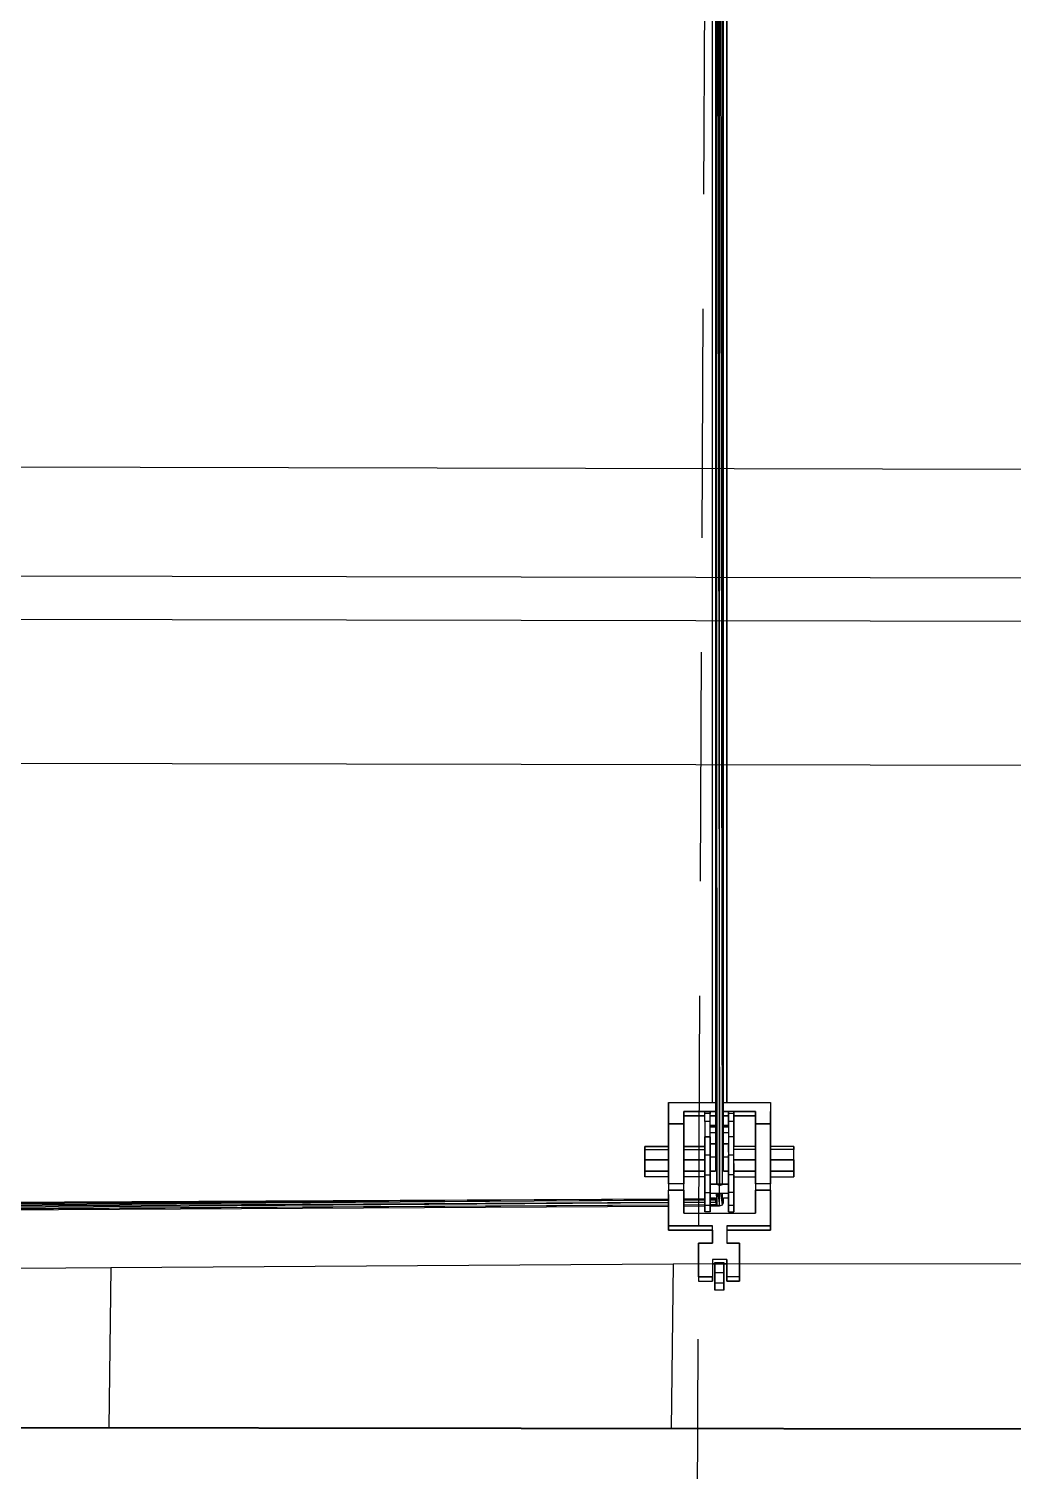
# Model space of a CAD drawing. Header units: millimetres. Extents: x -4997 to -4876, y -8737 to -8661.
# Drawn here: x -4914.049 to -4911.319, y -8708.878 to -8704.879 of the extents above; entities that cross this region are included whole.
import ezdxf

# ---------------------------------------------------------------- set-up
doc = ezdxf.new("R2010")
doc.units = ezdxf.units.MM
doc.header["$LTSCALE"] = 0.1
doc.linetypes.add('HIDDEN', pattern=[9.525, 6.35, -3.175])
for name, color, linetype in [('cobertura nova', 4, 'Continuous'), ('imagem', 7, 'Continuous'), ('layout cobertura', 251, 'Continuous'), ('visto', 9, 'Continuous')]:
    doc.layers.add(name, color=color, linetype=linetype)
doc.layers.add('coberturas', color=7, linetype='Continuous', lineweight=40)
picture_1 = doc.add_image_def('image1.jpg', size_in_pixel=(1920, 1080))

msp = doc.modelspace()

# ---------------------------------------------------------------- linework, layer by layer
at = {"layer": 'cobertura nova'}
for p, q in [((-4912.1441, -8703.0483), (-4912.1442, -8708.0464)), ((-4912.1439, -8703.0483), (-4912.1409, -8708.082)), ((-4912.1409, -8708.082), (-4912.1409, -8703.0483)), ((-4912.1402, -8703.0483), (-4912.1329, -8708.0862)), ((-4912.1329, -8708.0862), (-4912.1329, -8703.0483)), ((-4912.125, -8708.082), (-4912.1323, -8703.0483)), ((-4912.125, -8708.082), (-4912.125, -8703.0483)), ((-4912.1217, -8708.0464), (-4912.1247, -8703.0483)), ((-4912.1217, -8708.0464), (-4912.1217, -8703.0483)), ((-4912.1526, -8707.8562), (-4912.1526, -8703.772)), ((-4912.113, -8703.772), (-4912.1131, -8707.8562)), ((-4912.113, -8703.772), (-4912.113, -8707.8562)), ((-4912.113, -8707.8562), (-4912.113, -8703.772)), ((-4912.2743, -8707.8809), (-4912.2743, -8707.8562)), ((-4912.2743, -8707.8562), (-4912.2324, -8707.8562)), ((-4912.2743, -8707.8927), (-4912.2743, -8707.8569)), ((-4912.2743, -8707.8569), (-4912.2743, -8707.8809)), ((-4912.2324, -8707.8562), (-4912.1526, -8707.8562)), ((-4912.1526, -8707.8562), (-4912.1442, -8707.8562)), ((-4912.1217, -8707.8562), (-4912.1131, -8707.8562)), ((-4912.1131, -8707.8562), (-4912.0333, -8707.8562)), ((-4912.0333, -8707.8562), (-4911.9914, -8707.8562)), ((-4911.9914, -8707.8562), (-4911.9914, -8707.8809)), ((-4912.2743, -8707.9151), (-4912.2743, -8707.8809)), ((-4912.2743, -8707.8809), (-4912.2743, -8707.9331)), ((-4912.2743, -8707.9448), (-4912.2743, -8707.8927)), ((-4912.2324, -8707.8809), (-4912.2324, -8707.9151)), ((-4912.1735, -8707.8809), (-4912.2324, -8707.8809)), ((-4912.2324, -8707.9151), (-4912.2324, -8707.8809)), ((-4912.2324, -8707.8809), (-4912.1735, -8707.8809)), ((-4912.2324, -8707.8927), (-4912.1735, -8707.8927)), ((-4912.1735, -8707.8927), (-4912.2324, -8707.8927)), ((-4912.1735, -8707.886), (-4912.1735, -8707.8808)), ((-4912.1735, -8707.8808), (-4912.159, -8707.8808)), ((-4912.159, -8707.8808), (-4912.1735, -8707.8808)), ((-4912.159, -8707.886), (-4912.1735, -8707.886)), ((-4912.1735, -8707.909), (-4912.1735, -8707.886)), ((-4912.159, -8707.8808), (-4912.159, -8707.886)), ((-4912.159, -8707.886), (-4912.159, -8707.8808)), ((-4912.1526, -8707.8809), (-4912.159, -8707.8809)), ((-4912.159, -8707.8809), (-4912.1526, -8707.8809)), ((-4912.159, -8707.909), (-4912.159, -8707.886)), ((-4912.159, -8707.8927), (-4912.1526, -8707.8927)), ((-4912.1526, -8707.8927), (-4912.159, -8707.8927)), ((-4912.1442, -8707.8809), (-4912.1526, -8707.8809)), ((-4912.1526, -8707.8809), (-4912.1442, -8707.8809)), ((-4912.1526, -8707.8927), (-4912.1442, -8707.8927)), ((-4912.1442, -8707.8927), (-4912.1526, -8707.8927)), ((-4912.1131, -8707.8809), (-4912.1217, -8707.8809)), ((-4912.1217, -8707.8809), (-4912.1131, -8707.8809)), ((-4912.1217, -8707.8927), (-4912.1131, -8707.8927)), ((-4912.1131, -8707.8927), (-4912.1217, -8707.8927)), ((-4912.1079, -8707.8809), (-4912.1131, -8707.8809)), ((-4912.1131, -8707.8809), (-4912.1079, -8707.8809)), ((-4912.1131, -8707.8927), (-4912.1079, -8707.8927)), ((-4912.1079, -8707.8927), (-4912.1131, -8707.8927)), ((-4912.1079, -8707.8994), (-4912.1079, -8707.8808)), ((-4912.1079, -8707.8808), (-4912.1079, -8707.886)), ((-4912.0935, -8707.8808), (-4912.1079, -8707.8808)), ((-4912.1079, -8707.886), (-4912.1079, -8707.8808)), ((-4912.1079, -8707.886), (-4912.1079, -8707.909)), ((-4912.0935, -8707.886), (-4912.1079, -8707.886)), ((-4912.1079, -8707.909), (-4912.1079, -8707.886)), ((-4912.1079, -8707.9195), (-4912.1079, -8707.8994)), ((-4912.0935, -8707.8808), (-4912.0935, -8707.886)), ((-4912.0935, -8707.886), (-4912.0935, -8707.8808)), ((-4912.0935, -8707.8808), (-4912.0935, -8707.8994)), ((-4912.0333, -8707.8809), (-4912.0935, -8707.8809)), ((-4912.0935, -8707.8809), (-4912.0333, -8707.8809)), ((-4912.0935, -8707.886), (-4912.0935, -8707.909)), ((-4912.0935, -8707.909), (-4912.0935, -8707.886)), ((-4912.0935, -8707.8927), (-4912.0333, -8707.8927)), ((-4912.0333, -8707.8927), (-4912.0935, -8707.8927)), ((-4912.0935, -8707.8994), (-4912.0935, -8707.9342)), ((-4912.0333, -8707.9151), (-4912.0333, -8707.8809)), ((-4912.0333, -8707.8927), (-4912.0333, -8707.8809)), ((-4912.0333, -8707.8809), (-4912.0333, -8707.9331)), ((-4912.0333, -8707.8809), (-4912.0333, -8707.8927)), ((-4912.0333, -8707.9448), (-4912.0333, -8707.8927)), ((-4911.9914, -8707.8809), (-4911.9914, -8707.9151)), ((-4911.9914, -8707.9151), (-4911.9914, -8707.8809)), ((-4912.2324, -8707.9151), (-4912.2743, -8707.9151)), ((-4912.2743, -8707.9151), (-4912.2743, -8707.9151)), ((-4912.2743, -8707.9331), (-4912.2743, -8707.9151)), ((-4912.2743, -8707.9151), (-4912.2743, -8707.9595)), ((-4912.2743, -8707.9595), (-4912.2743, -8707.9151)), ((-4912.2743, -8707.9151), (-4912.2324, -8707.9151)), ((-4912.2324, -8707.9151), (-4912.2324, -8707.9151)), ((-4912.2324, -8707.9151), (-4912.2324, -8707.9595)), ((-4912.2324, -8707.9595), (-4912.2324, -8707.9151)), ((-4912.159, -8707.909), (-4912.1735, -8707.909)), ((-4912.1735, -8707.909), (-4912.1735, -8707.951)), ((-4912.1735, -8707.9342), (-4912.1735, -8707.9777)), ((-4912.159, -8707.951), (-4912.159, -8707.909)), ((-4912.1442, -8707.9195), (-4912.159, -8707.9195)), ((-4912.1442, -8707.9233), (-4912.159, -8707.9233)), ((-4912.159, -8707.9233), (-4912.1442, -8707.9233)), ((-4912.1442, -8707.9399), (-4912.159, -8707.9399)), ((-4912.1079, -8707.9195), (-4912.1217, -8707.9195)), ((-4912.1079, -8707.9233), (-4912.1217, -8707.9233)), ((-4912.1217, -8707.9233), (-4912.1079, -8707.9233)), ((-4912.1079, -8707.9399), (-4912.1217, -8707.9399)), ((-4912.1079, -8707.909), (-4912.1079, -8707.951)), ((-4912.0935, -8707.909), (-4912.1079, -8707.909)), ((-4912.1079, -8707.9195), (-4912.1079, -8707.9233)), ((-4912.1079, -8707.9233), (-4912.1079, -8707.9399)), ((-4912.1079, -8707.9399), (-4912.1079, -8707.9702)), ((-4912.0935, -8707.909), (-4912.0935, -8707.951)), ((-4912.0935, -8707.951), (-4912.0935, -8707.909)), ((-4912.0935, -8707.9342), (-4912.0935, -8707.9777)), ((-4912.0333, -8707.9331), (-4912.0333, -8707.9151)), ((-4912.0333, -8707.9151), (-4912.0333, -8707.9595)), ((-4912.0333, -8707.9595), (-4912.0333, -8707.9151)), ((-4912.0333, -8707.9151), (-4911.9914, -8707.9151)), ((-4911.9914, -8707.9151), (-4912.0333, -8707.9151)), ((-4912.0333, -8707.9151), (-4912.0333, -8707.9151)), ((-4911.9914, -8707.9151), (-4911.9914, -8707.9595)), ((-4911.9914, -8707.9595), (-4911.9914, -8707.9151)), ((-4912.3405, -8707.9863), (-4912.3405, -8707.9777)), ((-4912.3405, -8707.9777), (-4912.3405, -8707.9777)), ((-4912.3405, -8707.9777), (-4912.2743, -8707.9777)), ((-4912.2743, -8707.9777), (-4912.3405, -8707.9777)), ((-4912.3405, -8707.9777), (-4912.3405, -8707.9863)), ((-4912.2743, -8707.9448), (-4912.2743, -8707.9595)), ((-4912.2743, -8707.9616), (-4912.2743, -8707.9448)), ((-4912.2743, -8707.9595), (-4912.2743, -8708.0814)), ((-4912.2743, -8708.0814), (-4912.2743, -8707.9595)), ((-4912.2743, -8707.9777), (-4912.2743, -8707.9616)), ((-4912.2743, -8707.9616), (-4912.2743, -8707.9777)), ((-4912.2324, -8707.9595), (-4912.2324, -8708.0814)), ((-4912.2324, -8708.0814), (-4912.2324, -8707.9595)), ((-4912.2324, -8707.9622), (-4912.2324, -8707.9616)), ((-4912.2324, -8707.9777), (-4912.1735, -8707.9777)), ((-4912.1735, -8707.9777), (-4912.2324, -8707.9777)), ((-4912.1735, -8707.951), (-4912.1735, -8708.0023)), ((-4912.159, -8707.951), (-4912.1735, -8707.951)), ((-4912.1735, -8708.0023), (-4912.1735, -8707.951)), ((-4912.1735, -8707.951), (-4912.159, -8707.951)), ((-4912.159, -8708.0023), (-4912.159, -8707.951)), ((-4912.159, -8707.951), (-4912.159, -8708.0023)), ((-4912.1442, -8707.9702), (-4912.159, -8707.9702)), ((-4912.159, -8707.9702), (-4912.1442, -8707.9702)), ((-4912.1079, -8707.9702), (-4912.1217, -8707.9702)), ((-4912.1217, -8707.9702), (-4912.1079, -8707.9702)), ((-4912.1079, -8707.951), (-4912.1079, -8708.0023)), ((-4912.0935, -8707.951), (-4912.1079, -8707.951)), ((-4912.1079, -8707.958), (-4912.1079, -8707.958)), ((-4912.1079, -8707.9702), (-4912.1079, -8708.0023)), ((-4912.1079, -8707.9937), (-4912.1079, -8707.9741)), ((-4912.0935, -8707.9777), (-4912.0935, -8707.951)), ((-4912.0935, -8708.0023), (-4912.0935, -8707.951)), ((-4912.0333, -8707.9777), (-4912.0935, -8707.9777)), ((-4912.0935, -8707.9863), (-4912.0935, -8707.9777)), ((-4912.0333, -8707.9616), (-4912.0333, -8707.9448)), ((-4912.0333, -8707.9448), (-4912.0333, -8707.9595)), ((-4912.0333, -8707.9595), (-4912.0333, -8708.0814)), ((-4912.0333, -8708.0814), (-4912.0333, -8707.9595)), ((-4912.0333, -8707.9777), (-4912.0333, -8707.9616)), ((-4911.9914, -8707.9595), (-4911.9914, -8708.0814)), ((-4911.9914, -8708.0814), (-4911.9914, -8707.9595)), ((-4911.9914, -8707.9777), (-4911.9914, -8707.9616)), ((-4911.9268, -8707.9777), (-4911.9914, -8707.9777)), ((-4911.9268, -8707.9939), (-4911.9268, -8707.9777)), ((-4911.9268, -8707.9777), (-4911.9268, -8707.9863)), ((-4911.9268, -8707.9863), (-4911.9268, -8707.9777)), ((-4912.3405, -8707.9863), (-4912.2743, -8707.9863)), ((-4912.3405, -8708.0146), (-4912.3405, -8707.9863)), ((-4912.3405, -8707.9863), (-4912.3405, -8708.0146)), ((-4912.3405, -8708.0462), (-4912.3405, -8708.0146)), ((-4912.3405, -8708.0146), (-4912.3405, -8708.0146)), ((-4912.3405, -8708.0146), (-4912.2743, -8708.0146)), ((-4912.2743, -8708.0146), (-4912.3405, -8708.0146)), ((-4912.3405, -8708.0146), (-4912.3405, -8708.0462)), ((-4912.2324, -8707.9863), (-4912.1735, -8707.9863)), ((-4912.2324, -8708.0146), (-4912.1735, -8708.0146)), ((-4912.1735, -8708.0146), (-4912.2324, -8708.0146)), ((-4912.1735, -8708.0023), (-4912.1735, -8708.0565)), ((-4912.1735, -8708.0565), (-4912.1735, -8708.0023)), ((-4912.159, -8708.0023), (-4912.1735, -8708.0023)), ((-4912.159, -8708.0565), (-4912.159, -8708.0023)), ((-4912.159, -8708.0023), (-4912.159, -8708.0565)), ((-4912.159, -8708.0072), (-4912.159, -8708.0464)), ((-4912.1442, -8708.0072), (-4912.159, -8708.0072)), ((-4912.1079, -8708.0072), (-4912.1217, -8708.0072)), ((-4912.1079, -8708.0023), (-4912.1079, -8708.0565)), ((-4912.0935, -8708.0023), (-4912.1079, -8708.0023)), ((-4912.1079, -8708.0565), (-4912.1079, -8708.0023)), ((-4912.1079, -8708.0072), (-4912.1079, -8708.0464)), ((-4912.0935, -8707.9835), (-4912.0935, -8707.9835)), ((-4912.0333, -8707.9863), (-4912.0935, -8707.9863)), ((-4912.0935, -8708.0146), (-4912.0935, -8707.9863)), ((-4912.0935, -8708.0378), (-4912.0935, -8707.9863)), ((-4912.0935, -8708.0565), (-4912.0935, -8708.0023)), ((-4912.0333, -8708.0146), (-4912.0935, -8708.0146)), ((-4912.0935, -8708.0462), (-4912.0935, -8708.0146)), ((-4912.0935, -8708.0146), (-4912.0333, -8708.0146)), ((-4911.9268, -8707.9863), (-4911.9914, -8707.9863)), ((-4911.9268, -8708.0146), (-4911.9914, -8708.0146)), ((-4911.9914, -8708.0146), (-4911.9268, -8708.0146)), ((-4911.9268, -8708.0146), (-4911.9268, -8707.9863)), ((-4911.9268, -8708.0462), (-4911.9268, -8708.0146)), ((-4911.9268, -8708.0146), (-4911.9268, -8708.0462)), ((-4912.2743, -8708.0462), (-4912.3405, -8708.0462)), ((-4912.3405, -8708.0462), (-4912.3405, -8708.0462)), ((-4912.3405, -8708.0624), (-4912.3405, -8708.0462)), ((-4912.3405, -8708.0462), (-4912.2743, -8708.0462)), ((-4912.3405, -8708.0462), (-4912.3405, -8708.0624)), ((-4912.1735, -8708.0462), (-4912.2324, -8708.0462)), ((-4912.2324, -8708.0462), (-4912.1735, -8708.0462)), ((-4912.1735, -8708.1059), (-4912.1735, -8708.0565)), ((-4912.1735, -8708.0565), (-4912.159, -8708.0565)), ((-4912.1735, -8708.0565), (-4912.1735, -8708.1059)), ((-4912.159, -8708.0464), (-4912.159, -8708.082)), ((-4912.159, -8708.0464), (-4912.159, -8708.0464)), ((-4912.159, -8708.0464), (-4912.1442, -8708.0464)), ((-4912.1442, -8708.0464), (-4912.159, -8708.0464)), ((-4912.159, -8708.1059), (-4912.159, -8708.0565)), ((-4912.159, -8708.0565), (-4912.159, -8708.1059)), ((-4912.1217, -8708.0464), (-4912.1079, -8708.0464)), ((-4912.1079, -8708.0464), (-4912.1217, -8708.0464)), ((-4912.1079, -8708.0565), (-4912.1079, -8708.1059)), ((-4912.0935, -8708.0565), (-4912.1079, -8708.0565)), ((-4912.1079, -8708.1059), (-4912.1079, -8708.0565)), ((-4912.0935, -8708.0254), (-4912.0935, -8708.0538)), ((-4912.0935, -8708.0624), (-4912.0935, -8708.0462)), ((-4912.0935, -8708.0462), (-4912.0333, -8708.0462)), ((-4912.0333, -8708.0462), (-4912.0935, -8708.0462)), ((-4912.0935, -8708.0538), (-4912.0935, -8708.0538)), ((-4912.0935, -8708.1059), (-4912.0935, -8708.0565)), ((-4912.0935, -8708.0565), (-4912.0935, -8708.1059)), ((-4911.9914, -8708.0462), (-4911.9268, -8708.0462)), ((-4911.9268, -8708.0462), (-4911.9914, -8708.0462)), ((-4911.9268, -8708.0624), (-4911.9268, -8708.0462)), ((-4911.9268, -8708.0462), (-4911.9268, -8708.0462)), ((-4911.9268, -8708.0462), (-4911.9268, -8708.0624)), ((-4911.9268, -8708.0538), (-4911.9268, -8708.0624)), ((-4912.2743, -8708.0624), (-4912.3405, -8708.0624)), ((-4912.2743, -8708.0814), (-4912.2743, -8708.0624)), ((-4912.2743, -8708.0624), (-4912.2743, -8708.0814)), ((-4912.2743, -8708.0814), (-4912.2743, -8708.0814)), ((-4912.2743, -8708.0814), (-4912.2743, -8708.0993)), ((-4912.2324, -8708.0814), (-4912.2743, -8708.0814)), ((-4912.2743, -8708.1628), (-4912.2743, -8708.0993)), ((-4912.2743, -8708.0993), (-4912.2324, -8708.0993)), ((-4912.2324, -8708.0994), (-4912.2743, -8708.0994)), ((-4912.1735, -8708.0624), (-4912.2324, -8708.0624)), ((-4912.2324, -8708.0993), (-4912.2324, -8708.0814)), ((-4912.2324, -8708.0993), (-4912.2324, -8708.1628)), ((-4912.2324, -8708.1629), (-4912.2324, -8708.0994)), ((-4912.159, -8708.082), (-4912.159, -8708.1071)), ((-4912.159, -8708.082), (-4912.159, -8708.082)), ((-4912.159, -8708.082), (-4912.1329, -8708.082)), ((-4912.1329, -8708.082), (-4912.159, -8708.082)), ((-4912.1442, -8708.082), (-4912.1442, -8708.082)), ((-4912.1439, -8708.082), (-4912.1439, -8708.082)), ((-4912.1417, -8708.082), (-4912.1417, -8708.082)), ((-4912.1329, -8708.0862), (-4912.1409, -8708.0836)), ((-4912.1329, -8708.082), (-4912.1079, -8708.082)), ((-4912.1079, -8708.082), (-4912.1329, -8708.082)), ((-4912.1329, -8708.0862), (-4912.125, -8708.0836)), ((-4912.1329, -8708.1426), (-4912.1329, -8708.0862)), ((-4912.1242, -8708.082), (-4912.1242, -8708.082)), ((-4912.1217, -8708.082), (-4912.1217, -8708.082)), ((-4912.1079, -8708.082), (-4912.1079, -8708.082)), ((-4912.0935, -8708.0624), (-4912.0333, -8708.0624)), ((-4912.0935, -8708.0624), (-4912.0935, -8708.089)), ((-4912.0935, -8708.089), (-4912.0935, -8708.131)), ((-4912.0333, -8708.0814), (-4912.0333, -8708.0624)), ((-4912.0333, -8708.0814), (-4912.0333, -8708.0993)), ((-4911.9914, -8708.0814), (-4912.0333, -8708.0814)), ((-4912.0333, -8708.1628), (-4912.0333, -8708.0993)), ((-4912.0333, -8708.0993), (-4911.9914, -8708.0993)), ((-4912.0333, -8708.0994), (-4912.0333, -8708.1629)), ((-4911.9914, -8708.0994), (-4912.0333, -8708.0994)), ((-4911.9914, -8708.0624), (-4911.9268, -8708.0624)), ((-4911.9914, -8708.128), (-4911.9914, -8708.0624)), ((-4911.9914, -8708.0993), (-4911.9914, -8708.0814)), ((-4911.9914, -8708.0993), (-4911.9914, -8708.1628)), ((-4911.9914, -8708.1629), (-4911.9914, -8708.0994)), ((-4912.2743, -8708.127), (-4915.9375, -8708.153)), ((-4912.2743, -8708.1336), (-4915.9375, -8708.153)), ((-4912.2743, -8708.124), (-4915.9342, -8708.1459)), ((-4915.9342, -8708.1459), (-4912.2743, -8708.1267)), ((-4912.2743, -8708.1338), (-4915.9342, -8708.1601)), ((-4912.2743, -8708.1405), (-4915.9342, -8708.1601)), ((-4912.2743, -8708.1239), (-4915.9263, -8708.143)), ((-4912.2743, -8708.1406), (-4915.9263, -8708.163)), ((-4912.2743, -8708.1111), (-4912.2743, -8708.1745)), ((-4912.2324, -8708.1628), (-4912.2324, -8708.1111)), ((-4912.2324, -8708.1112), (-4912.2324, -8708.1628)), ((-4912.1735, -8708.1234), (-4912.2324, -8708.1238)), ((-4912.1735, -8708.1234), (-4912.2324, -8708.1237)), ((-4912.2324, -8708.1265), (-4912.1735, -8708.1262)), ((-4912.1735, -8708.1263), (-4912.2324, -8708.1267)), ((-4912.1735, -8708.1331), (-4912.2324, -8708.1335)), ((-4912.1735, -8708.1331), (-4912.2324, -8708.1334)), ((-4912.1735, -8708.1399), (-4912.2324, -8708.1403)), ((-4912.1735, -8708.14), (-4912.2324, -8708.1403)), ((-4912.1735, -8708.1406), (-4912.1735, -8708.1059)), ((-4912.1735, -8708.1059), (-4912.159, -8708.1059)), ((-4912.1735, -8708.1059), (-4912.1735, -8708.1406)), ((-4912.1735, -8708.1593), (-4912.1735, -8708.1406)), ((-4912.1735, -8708.1406), (-4912.159, -8708.1406)), ((-4912.1735, -8708.1406), (-4912.1735, -8708.1593)), ((-4912.159, -8708.1406), (-4912.159, -8708.1059)), ((-4912.159, -8708.1059), (-4912.159, -8708.1406)), ((-4912.159, -8708.1205), (-4912.159, -8708.1071)), ((-4912.159, -8708.1071), (-4912.1079, -8708.1071)), ((-4912.159, -8708.1071), (-4912.159, -8708.1205)), ((-4912.159, -8708.1205), (-4912.1442, -8708.1205)), ((-4912.159, -8708.1205), (-4912.159, -8708.1233)), ((-4912.1442, -8708.1233), (-4912.159, -8708.1234)), ((-4912.1442, -8708.1233), (-4912.159, -8708.1233)), ((-4912.1442, -8708.1261), (-4912.159, -8708.1262)), ((-4912.159, -8708.1261), (-4912.1442, -8708.1261)), ((-4912.1442, -8708.1329), (-4912.159, -8708.133)), ((-4912.1442, -8708.1329), (-4912.159, -8708.133)), ((-4912.1409, -8708.1398), (-4912.159, -8708.1399)), ((-4912.1409, -8708.1398), (-4912.159, -8708.1399)), ((-4912.159, -8708.1406), (-4912.159, -8708.1593)), ((-4912.159, -8708.1593), (-4912.159, -8708.1406)), ((-4912.1442, -8708.1205), (-4912.1442, -8708.1329)), ((-4912.1442, -8708.1329), (-4912.1409, -8708.1398)), ((-4912.1426, -8708.1071), (-4912.1409, -8708.1398)), ((-4912.1409, -8708.1071), (-4912.1409, -8708.1398)), ((-4912.1409, -8708.1398), (-4912.1329, -8708.1426)), ((-4912.1377, -8708.1071), (-4912.1329, -8708.1426)), ((-4912.1329, -8708.1426), (-4912.125, -8708.1398)), ((-4912.125, -8708.1398), (-4912.1298, -8708.1071)), ((-4912.125, -8708.1398), (-4912.125, -8708.1071)), ((-4912.125, -8708.1398), (-4912.1217, -8708.1329)), ((-4912.1217, -8708.1205), (-4912.1079, -8708.1205)), ((-4912.1217, -8708.1329), (-4912.1217, -8708.1205)), ((-4912.1079, -8708.1059), (-4912.1079, -8708.1406)), ((-4912.0935, -8708.1059), (-4912.1079, -8708.1059)), ((-4912.1079, -8708.1406), (-4912.1079, -8708.1059)), ((-4912.1079, -8708.1071), (-4912.1079, -8708.1205)), ((-4912.1079, -8708.1205), (-4912.1079, -8708.1168)), ((-4912.1079, -8708.131), (-4912.1079, -8708.1205)), ((-4912.1079, -8708.1541), (-4912.1079, -8708.131)), ((-4912.1079, -8708.1406), (-4912.1079, -8708.1593)), ((-4912.1079, -8708.1593), (-4912.1079, -8708.1406)), ((-4912.1079, -8708.1406), (-4912.0935, -8708.1406)), ((-4912.0935, -8708.1406), (-4912.0935, -8708.1059)), ((-4912.0935, -8708.1059), (-4912.0935, -8708.1406)), ((-4912.0935, -8708.131), (-4912.0935, -8708.1541)), ((-4912.0935, -8708.1593), (-4912.0935, -8708.1406)), ((-4912.0935, -8708.1406), (-4912.0935, -8708.1593)), ((-4912.0333, -8708.1111), (-4912.0333, -8708.1628)), ((-4912.0333, -8708.1628), (-4912.0333, -8708.1112)), ((-4911.9914, -8708.1746), (-4911.9914, -8708.1111)), ((-4911.9914, -8708.1112), (-4911.9914, -8708.1747)), ((-4915.9263, -8708.163), (-4912.2743, -8708.1434)), ((-4912.2743, -8708.1983), (-4912.2743, -8708.1628)), ((-4912.2743, -8708.1629), (-4912.2743, -8708.1984)), ((-4912.2743, -8708.1746), (-4912.2743, -8708.2101)), ((-4912.2324, -8708.1431), (-4912.1735, -8708.1428)), ((-4912.2324, -8708.1628), (-4912.1526, -8708.1628)), ((-4912.1735, -8708.1541), (-4912.1735, -8708.1593)), ((-4912.159, -8708.1593), (-4912.1735, -8708.1593)), ((-4912.159, -8708.1428), (-4912.1329, -8708.1426)), ((-4912.159, -8708.1428), (-4912.159, -8708.1541)), ((-4912.159, -8708.1593), (-4912.159, -8708.1541)), ((-4912.159, -8708.1541), (-4912.159, -8708.1593)), ((-4912.1526, -8708.1628), (-4912.1131, -8708.1628)), ((-4912.1131, -8708.1628), (-4912.0333, -8708.1628)), ((-4912.1079, -8708.1593), (-4912.1079, -8708.1541)), ((-4912.1079, -8708.1593), (-4912.0935, -8708.1593)), ((-4912.0935, -8708.1541), (-4912.0935, -8708.1593)), ((-4912.0935, -8708.1593), (-4912.0935, -8708.1541)), ((-4911.9914, -8708.1628), (-4911.9914, -8708.1983)), ((-4911.9914, -8708.1984), (-4911.9914, -8708.1629)), ((-4912.2743, -8708.1984), (-4912.2743, -8708.1983)), ((-4912.2324, -8708.1983), (-4912.2743, -8708.1983)), ((-4912.2743, -8708.1984), (-4912.2743, -8708.2102)), ((-4912.2743, -8708.2102), (-4912.2743, -8708.1984)), ((-4912.2743, -8708.1984), (-4912.2324, -8708.1984)), ((-4912.2743, -8708.2101), (-4912.2324, -8708.2101)), ((-4912.2324, -8708.2102), (-4912.2743, -8708.2102)), ((-4912.1526, -8708.1983), (-4912.2324, -8708.1983)), ((-4912.2324, -8708.1984), (-4912.1526, -8708.1984)), ((-4912.2324, -8708.2101), (-4912.1526, -8708.2101)), ((-4912.1526, -8708.2102), (-4912.2324, -8708.2102)), ((-4912.1526, -8708.246), (-4912.1526, -8708.1983)), ((-4912.1526, -8708.2101), (-4912.1526, -8708.246)), ((-4912.1526, -8708.246), (-4912.1526, -8708.2102)), ((-4912.0333, -8708.1983), (-4912.1131, -8708.1983)), ((-4912.1131, -8708.1983), (-4912.1131, -8708.246)), ((-4912.1131, -8708.1984), (-4912.0333, -8708.1984)), ((-4912.1131, -8708.2101), (-4912.0333, -8708.2101)), ((-4912.0333, -8708.2102), (-4912.1131, -8708.2102)), ((-4911.9914, -8708.1983), (-4912.0333, -8708.1983)), ((-4912.0333, -8708.1984), (-4911.9914, -8708.1984)), ((-4912.0333, -8708.2101), (-4911.9914, -8708.2101)), ((-4911.9914, -8708.2102), (-4912.0333, -8708.2102)), ((-4911.9914, -8708.1983), (-4911.9914, -8708.1984)), ((-4911.9914, -8708.1984), (-4911.9914, -8708.1983)), ((-4911.9914, -8708.2101), (-4911.9914, -8708.1984)), ((-4911.9914, -8708.1984), (-4911.9914, -8708.2101)), ((-4911.9914, -8708.2101), (-4911.9914, -8708.2102)), ((-4912.1919, -8708.2915), (-4912.1919, -8708.246)), ((-4912.1919, -8708.246), (-4912.1526, -8708.246)), ((-4912.1919, -8708.2577), (-4912.1919, -8708.246)), ((-4912.1919, -8708.246), (-4912.1919, -8708.2915)), ((-4912.1526, -8708.246), (-4912.1919, -8708.246)), ((-4912.1919, -8708.246), (-4912.1919, -8708.246)), ((-4912.1919, -8708.2915), (-4912.1919, -8708.2577)), ((-4912.1526, -8708.246), (-4912.1526, -8708.246)), ((-4912.1131, -8708.246), (-4912.1131, -8708.246)), ((-4912.0778, -8708.246), (-4912.1131, -8708.246)), ((-4912.1131, -8708.246), (-4912.0778, -8708.246)), ((-4912.0778, -8708.246), (-4912.0778, -8708.246)), ((-4912.0778, -8708.246), (-4912.0778, -8708.2915)), ((-4912.0778, -8708.2915), (-4912.0778, -8708.246)), ((-4912.0778, -8708.3032), (-4912.0778, -8708.2577)), ((-4912.1919, -8708.3397), (-4912.1919, -8708.2915)), ((-4912.1919, -8708.2915), (-4912.1919, -8708.3397)), ((-4912.1131, -8708.2915), (-4912.1526, -8708.2915)), ((-4912.1526, -8708.2915), (-4912.1526, -8708.3397)), ((-4912.1459, -8708.2999), (-4912.1216, -8708.2999)), ((-4912.1459, -8708.3033), (-4912.1459, -8708.2999)), ((-4912.1459, -8708.2999), (-4912.1459, -8708.3033)), ((-4912.1216, -8708.2999), (-4912.1216, -8708.3033)), ((-4912.1216, -8708.3033), (-4912.1216, -8708.2999)), ((-4912.1216, -8708.2999), (-4912.1216, -8708.3189)), ((-4912.1131, -8708.3397), (-4912.1131, -8708.2915)), ((-4912.1131, -8708.3032), (-4912.1131, -8708.2915)), ((-4912.1131, -8708.2915), (-4912.1131, -8708.3397)), ((-4912.0778, -8708.2915), (-4912.0778, -8708.3397)), ((-4912.0778, -8708.3397), (-4912.0778, -8708.2915)), ((-4912.1526, -8708.3397), (-4912.1919, -8708.3397)), ((-4912.1919, -8708.3397), (-4912.1919, -8708.3514)), ((-4912.1919, -8708.3397), (-4912.1526, -8708.3397)), ((-4912.1459, -8708.3032), (-4912.1526, -8708.3032)), ((-4912.1526, -8708.3032), (-4912.1459, -8708.3032)), ((-4912.1526, -8708.3397), (-4912.1526, -8708.3397)), ((-4912.1526, -8708.3397), (-4912.1526, -8708.3397)), ((-4912.1526, -8708.3514), (-4912.1526, -8708.3397)), ((-4912.1526, -8708.3397), (-4912.1526, -8708.3514)), ((-4912.1459, -8708.3033), (-4912.1216, -8708.3033)), ((-4912.1459, -8708.327), (-4912.1459, -8708.3033)), ((-4912.1459, -8708.3033), (-4912.1459, -8708.327)), ((-4912.1459, -8708.3491), (-4912.1459, -8708.3189)), ((-4912.1459, -8708.3572), (-4912.1459, -8708.327)), ((-4912.1459, -8708.327), (-4912.1216, -8708.327)), ((-4912.1459, -8708.327), (-4912.1459, -8708.3572)), ((-4912.1131, -8708.3032), (-4912.1216, -8708.3032)), ((-4912.1216, -8708.3032), (-4912.1131, -8708.3032)), ((-4912.1216, -8708.3033), (-4912.1216, -8708.327)), ((-4912.1216, -8708.327), (-4912.1216, -8708.3033)), ((-4912.1216, -8708.327), (-4912.1216, -8708.3572)), ((-4912.1216, -8708.3572), (-4912.1216, -8708.327)), ((-4912.1131, -8708.3032), (-4912.1131, -8708.3032)), ((-4912.1131, -8708.3032), (-4912.1131, -8708.3514)), ((-4912.1131, -8708.3514), (-4912.1131, -8708.3032)), ((-4912.0778, -8708.3397), (-4912.1131, -8708.3397)), ((-4912.1131, -8708.3514), (-4912.1131, -8708.3397)), ((-4912.1131, -8708.3397), (-4912.1131, -8708.3514)), ((-4912.0778, -8708.3397), (-4912.0778, -8708.3514)), ((-4912.0778, -8708.3397), (-4912.0778, -8708.3514)), ((-4912.0778, -8708.3514), (-4912.0778, -8708.3397)), ((-4912.1919, -8708.3514), (-4912.1526, -8708.3514)), ((-4912.1459, -8708.3728), (-4912.1459, -8708.3491)), ((-4912.1459, -8708.3491), (-4912.1459, -8708.3491)), ((-4912.1459, -8708.3491), (-4912.1459, -8708.3572)), ((-4912.1216, -8708.3572), (-4912.1459, -8708.3572)), ((-4912.1459, -8708.3762), (-4912.1459, -8708.3572)), ((-4912.1459, -8708.3572), (-4912.1459, -8708.3762)), ((-4912.1459, -8708.3728), (-4912.1459, -8708.3762)), ((-4912.1459, -8708.3762), (-4912.1459, -8708.3728)), ((-4912.1216, -8708.3762), (-4912.1459, -8708.3762)), ((-4912.1216, -8708.3572), (-4912.1216, -8708.3762)), ((-4912.1216, -8708.3762), (-4912.1216, -8708.3572)), ((-4912.1216, -8708.3728), (-4912.1216, -8708.3762)), ((-4912.1131, -8708.3514), (-4912.0778, -8708.3514)), ((-4912.0778, -8708.3514), (-4912.1131, -8708.3514))]:
    msp.add_line(p, q, dxfattribs=at)
at = {"layer": 'coberturas'}
msp.add_line((-4910.2815, -8708.7637), (-4921.9828, -8708.7453), dxfattribs=at)
at = {"layer": 'layout cobertura', "linetype": 'HIDDEN'}
msp.add_line((-4912.3314, -8736.7694), (-4912.0051, -8670.5092), dxfattribs=at)
at = {"layer": 'visto'}
msp.add_line((-4921.9828, -8706.3802), (-4910.2815, -8706.4027), dxfattribs=at).dxf.unprotected_set("ltscale", 0)
for p, q in [((-4921.9828, -8706.5002), (-4910.2815, -8706.5227)), ((-4921.9828, -8706.9002), (-4910.2815, -8706.9227)), ((-4913.8213, -8708.3134), (-4913.827, -8708.7581)), ((-4912.2618, -8708.3034), (-4912.2677, -8708.7606))]:
    msp.add_line(p, q, dxfattribs=at)
for points in [[(-4921.9827, -8706.076), (-4911.269, -8706.0993), (-4910.2815, -8706.0998)], [(-4921.9828, -8708.3371), (-4921.4593, -8708.3365), (-4919.9374, -8708.3349), (-4918.8917, -8708.3341), (-4917.4065, -8708.3322), (-4916.3543, -8708.3278), (-4914.8215, -8708.3207), (-4913.8213, -8708.3134), (-4912.2618, -8708.3034), (-4911.2117, -8708.3025), (-4910.2815, -8708.3024)]]:
    msp.add_lwpolyline(points, dxfattribs=at)

# ---------------------------------------------------------------- pictures from other files: only their frames are drawn
at = {"layer": 'imagem'}
image = msp.add_image(picture_1, insert=(-4995.0367, -8736.0525), size_in_units=(116.4021, 65.4762), dxfattribs=at)
image.dxf.flags = 7

doc.saveas('drawing.dxf')
